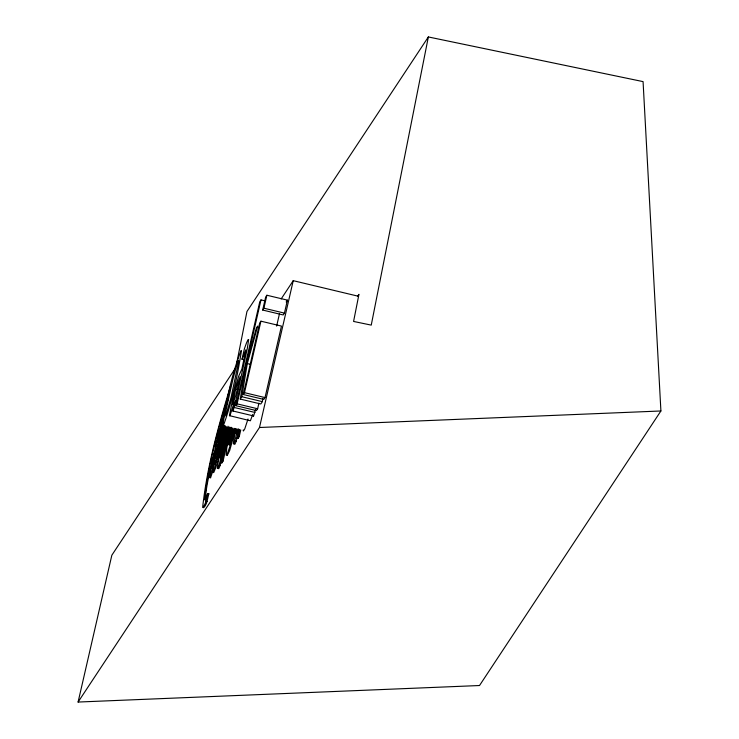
<?xml version="1.0" encoding="UTF-8"?>
<svg xmlns="http://www.w3.org/2000/svg" width="739" height="739" viewBox="0 0 739 739"><rect width="100%" height="100%" fill="white"/><g stroke="black" fill="none" stroke-linecap="round" stroke-linejoin="round"><path stroke-width="1.11" d="M229.589 444.804L232.794 428.066M221.09 458.217L228.028 426.227M237.247 433.775L238.087 428.638M223.409 425.027L214.873 464.508L224.674 425.572M223.492 422.089L216.952 450.531L211.723 468.628L218.023 438.754L223.224 419.9M212.73 467.464L222.661 425.064M240.249 399.078L245.524 367.191L256.368 328.061L257.68 326.084L247.297 363.56L241.81 396.723L240.249 399.078L260.784 403.993L262.345 401.637L262.89 398.321M236.859 429.405L236.212 433.525L237.293 431.899L238.327 432.149M357.676 296.274L358.951 294.353L353.584 321.447L371.246 325.114L428.352 36.95L643.069 81.613L660.906 410.976L479.519 685.524L78.094 702.05L111.838 555.22L235.316 368.336M236.656 363.477L246.955 311.498L428.352 36.95M236.11 428.842L233.736 440.509L233.376 443.816L233.875 443.982L237.293 431.899M255.666 409.434L253.597 415.946L233.062 411.032L236.027 400.501L235.732 401.12L247.232 348.882L248.664 339.58L247.999 339.709L246.577 342.73L244.47 348.522L242.004 359.256L244.166 359.773M231.76 427.816L228.73 442.883L228.979 445.044L233.857 428.722M211.733 461.025L212.222 458.873M213.968 453.266C211.086 468.775 205.811 484.267 205.516 500.072M225.109 425.803L214.486 468.434L212.638 472.397L214.504 461.413L209.488 477.727L209.83 472.701L216.739 441.442L227.908 399.513M225.912 427.087C221.682 441.848 219.769 458.947 213.673 472.646M231.03 427.207L226.762 448.12L226.18 455.206L227.584 453.099L229.921 446.301L234.78 428.343M231.021 384.409C218.799 424.574 207.132 465.819 202.634 507.508C206.273 503.98 206.44 498.132 207.798 493.495L208.832 493.744C207.474 498.372 207.308 504.22 203.668 507.758M221.257 436.555L222.263 432.186M224.194 426.366L216.037 462.365L215.003 462.115M226.014 426.791L218.744 458.78L217.229 468.258L217.728 468.424L219.077 465.302L221.137 456.351L222.171 456.6L220.111 465.552L218.762 468.674L218.264 468.508M226.744 427.077L220.056 457.968L221.137 456.351M230.771 427.567L223.067 461.081L221.857 462.919L220.822 462.669L229.035 426.92M220.822 462.669L222.033 460.831L229.737 427.318M221.857 462.919L222.365 460.683M258.909 403.189L257.634 408.769L256.415 410.607L235.88 405.702L259.777 301.752L260.987 299.905L265.31 300.939M235.88 405.702L237.099 403.854L260.987 299.905M243.27 394.515L259.703 323.017L260.922 321.179L281.457 326.084L265.024 397.582L263.805 399.42L243.27 394.515L244.489 392.668L260.922 321.179M262.687 310.047L265.661 297.078L266.881 295.24L287.416 300.145L284.432 313.114L283.222 314.962L262.687 310.047L263.897 308.209L266.881 295.24M234.411 444.056L234.91 444.231L236.268 441.109L239.03 429.285M240.766 429.922L239.224 436.629L238.004 438.467L236.97 438.218L238.189 436.379L239.732 429.682M238.004 438.467L238.521 436.232M276.635 326.084L279.462 313.77M78.094 702.05L259.481 427.502L293.235 280.672L358.507 296.284M215.612 446.374L224.961 412.371M217.728 442.19L218.532 438.864M217.09 438.088L219.391 428.703M235.667 389.047L232.656 404.741L235.88 395.18L240.138 376.678L235.667 389.047L237.829 389.564M220.943 446.458L217.756 458.984M219.936 426.579L221.571 420.214M235.815 428.592L229.681 450.513L227.215 455.455L227.049 454.476M220.628 430.68L221.783 426.366M222.679 415.937L224.444 409.434M247.999 419.041L244.766 428.897L243.371 431.013L243.196 430.024M213.71 468.24L210.523 477.976L210.209 477.311M222.956 424.103L223.538 422.172M252.701 414.45L250.401 420.777L229.423 415.632L233.773 393.564L238.651 376.243L241.893 369.038L245.875 349.769L242.004 359.256M229.413 391.809C218.679 427.059 208.564 463.251 204.481 499.823L207.798 493.495M208.084 495.583L208.832 493.744M229.866 415.863L234.439 401.951L233.515 406.404A10.9 0.619 -76.5 0 0 233.062 411.032M281.143 298.972L293.235 280.672M286.196 301.992L287.416 300.145M259.481 427.502L660.906 410.976M263.897 308.209L284.432 313.114M247.297 363.56L250.539 364.336M244.489 392.668L265.024 397.582M241.81 396.723L262.345 401.637M237.099 403.854L257.634 408.769M234.457 407.549L254.992 412.454M238.189 436.379L239.224 436.629M235.233 440.86L236.268 441.109M216.952 450.531L217.987 450.781M222.033 460.831L223.067 461.081M219.077 465.302L220.111 465.552M211.548 468.175L212.583 468.415M206.015 501.264L207.049 501.513M253.597 415.946A10.9 0.619 -76.5 0 1 253.366 415.863M241.339 351.422C237.358 376.521 232.028 401.785 223.372 425.701L222.836 426.098C226.291 400.649 231.704 374.294 241.145 350.48L241.339 351.422M238.789 361.112L231.039 397.554L225.635 415.928L225.811 411.143L233.007 378.867L237.127 363.643L238.355 360.66L238.789 361.112"/></g></svg>
